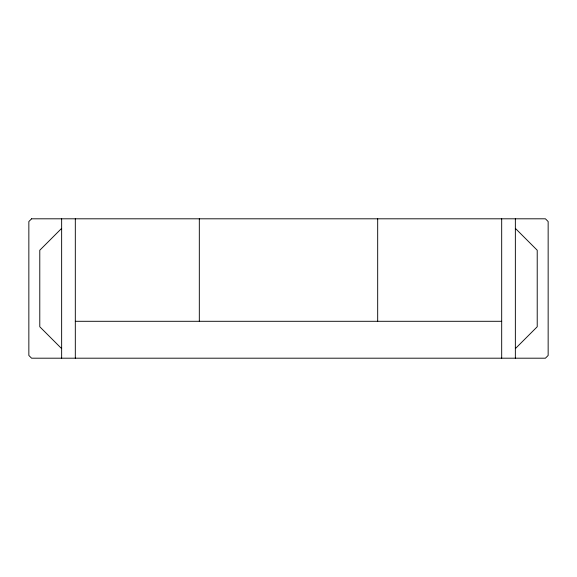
<?xml version="1.0" encoding="UTF-8"?>
<svg xmlns="http://www.w3.org/2000/svg" width="577" height="577" viewBox="0 0 577 577"><rect width="100%" height="100%" fill="white"/><g stroke="black" fill="none" stroke-linecap="round" stroke-linejoin="round"><path stroke-width="0.87" d="M61.645 228.369L39.784 250.238L39.784 326.762L61.645 348.631M515.355 348.631L537.216 326.762L537.216 250.238L515.355 228.369M75.313 321.295L501.687 321.295M515.355 218.806L515.355 358.194M501.687 218.806L501.687 358.194M377.683 218.806L377.683 321.295M199.317 218.806L199.317 321.295M75.313 218.806L75.313 358.194M61.645 218.806L61.645 358.194M31.584 218.806L28.85 221.539L28.85 355.461L31.584 358.194L545.416 358.194L548.15 355.461L548.15 221.539L545.416 218.806L31.584 218.806"/></g></svg>
